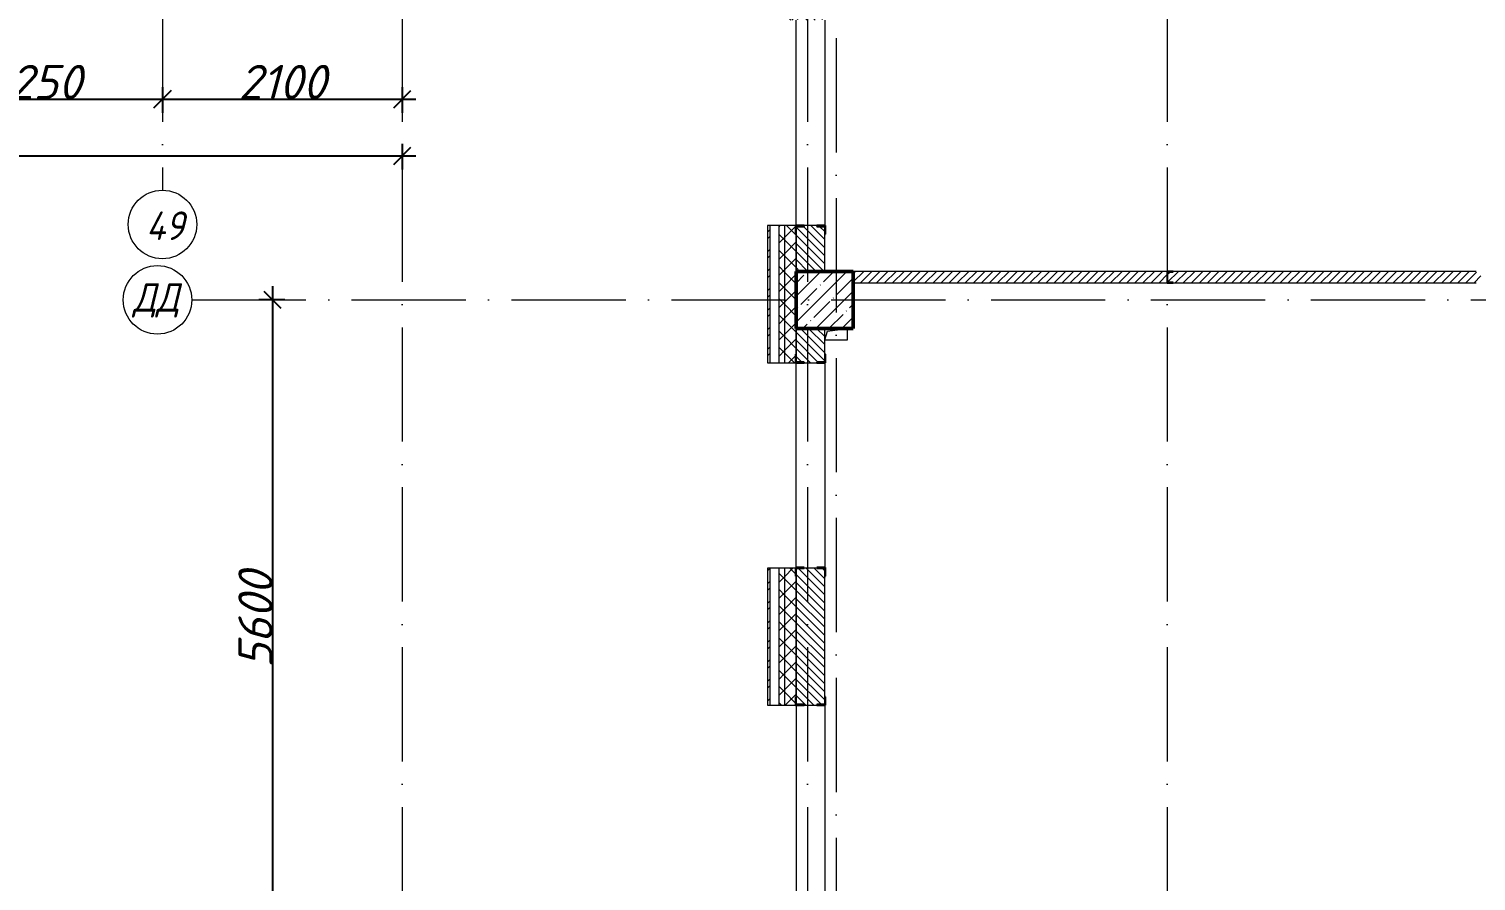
# Model space of a CAD drawing. Header units: millimetres. Extents: x -537608 to 253996, y -217170 to 186033.
# Drawn here: x -110904 to -98231, y 141382 to 148844 of the extents above; entities that cross this region are included whole.
import ezdxf

# ---------------------------------------------------------------- set-up
doc = ezdxf.new("R2010")
doc.units = ezdxf.units.MM
doc.linetypes.add('50_200_ШТРИХ_1Т_ш5_п1_п1_', pattern=[1400, 1000, -200, 0, -200])
for name, color, linetype, lineweight in [('A-____-____-DIMS', 7, 'Continuous', 9), ('A-GENM-____-MCUT', 7, 'Continuous', 25), ('A-GENM-____-OTLN', 7, 'Continuous', 9), ('A-GENM-____-OTLN-1', 7, 'Continuous', 25), ('A-WALL-____-MCUT', 7, 'Continuous', 13), ('A-WALL-____-MCUT-1', 7, 'Continuous', 9), ('A-WALL-____-OTLN', 7, 'Continuous', 9), ('A-WALL-____-PATT-1', 7, 'Continuous', 9), ('A-WALL-FNSH-MCUT-1', 7, 'Continuous', 9), ('S-COLS-____-MCUT', 7, 'Continuous', 50), ('S-COLS-____-OTLN', 7, 'Continuous', 9), ('S-GRID-____-IDEN', 7, 'Continuous', 9), ('S-GRID-____-OTLN-1', 7, '50_200_ШТРИХ_1Т_ш5_п1_п1_', 9)]:
    doc.layers.add(name, color=color, linetype=linetype, lineweight=lineweight)
doc.styles.add('ISOCPEUR_I', font='isocpeui.ttf', dxfattribs={"height": 300})
doc.styles.add('ISOCPEUR_I_9', font='isocpeui.ttf', dxfattribs={"width": 0.9, "height": 250})
doc.dimstyles.new('ISO-2_5_0_9К_БОЛЬШОЙ_ОСИ', dxfattribs={"dimscale": 304.8, "dimtxt": 248.995294, "dimasz": 0.492126, "dimexe": 0.393701, "dimexo": 0, "dimgap": 0, "dimtad": 1, "dimdec": 0, "dimzin": 0, "dimdsep": 46, "dimtxsty": 'ISOCPEUR_I', "dimblk1": 'OBLIQUE', "dimblk2": 'OBLIQUE', "dimsah": 1, "dimcen": 0.09, "dimdle": 0.393701, "dimazin": 0, "dimtfac": 1, "dimtdec": 4, "dimtix": 1, "dimtmove": 0, "dimatfit": 3, "dimfxl": 1, "dimtvp": 1, "dimtolj": 1, "dimtzin": 0, "dimarcsym": 2})
pattern_1 = [(135, (-178684.97, 94540.114), (-35.35534, -35.35534), [])]
pattern_2 = [(45, (-178684.97, 94540.11), (-70.71068, 70.71068), []), (135, (-178684.97, 94540.11), (-70.71068, -70.71068), [])]

# ---------------------------------------------------------------- blocks, each defined once
blk = doc.blocks.new('BSC_Колонна _Прямоугольная - 500х500-V39-АР1_План отверстий 3 этажа в осях 1-64_Ю-ЯЯ')
at = {"layer": 'S-COLS-____-OTLN'}
h = blk.add_hatch(dxfattribs=at)
h.set_pattern_fill('FP_47', color=256, style=0, pattern_type=2)
h.set_pattern_definition([(315, (-51931.04, 74750), (114.04925, 114.04925), []), (315, (-51931.04, 74635.95), (114.04925, 114.04925), [201.613, -40.323, 3.353, -36.97])])
h.paths.add_polyline_path([(-250, 250), (-250, -250), (250, -250), (250, 250)], flags=0)
at = {"layer": 'S-COLS-____-MCUT'}
for p, q in [((250, 250), (-250, 250)), ((-250, 250), (-250, -250)), ((250, -250), (250, 250)), ((-250, -250), (250, -250))]:
    blk.add_line(p, q, dxfattribs=at)
blk = doc.blocks.new('Фахверк_СКБ_Уголок - 250_2700-27497298-АР1_План отверстий 3 этажа в осях 1-64_Ю-ЯЯ')
at = {"layer": 'A-GENM-____-MCUT'}
for p, q in [((200, 181), (125, 181)), ((125, 181), (125, 106)), ((131, 106), (131, 175)), ((131, 175), (200, 175)), ((200, 175), (200, 181)), ((125, 106), (131, 106)), ((131, -6), (125, -6)), ((125, -6), (125, -81)), ((125, -81), (200, -81)), ((131, -75), (131, -6)), ((200, -75), (131, -75)), ((200, -81), (200, -75))]:
    blk.add_line(p, q, dxfattribs=at)
blk = doc.blocks.new('154_Фахверк_СКБ_Швеллер - Тип_100_3380-28543384-АР1_План отверстий 3 этажа в осях 1-64_Ю-ЯЯ')
at = {"layer": 'A-GENM-____-MCUT'}
for p, q in [((175, 50), (125, 50)), ((125, 50), (125, -50)), ((128, 47), (175, 47)), ((128, -47), (128, 47)), ((175, 47), (175, 50)), ((125, -50), (175, -50)), ((175, -47), (128, -47)), ((175, -50), (175, -47))]:
    blk.add_line(p, q, dxfattribs=at)
blk = doc.blocks.new('AR_Отверстие прямоугольное _в плите_ - AR_Отверстие прямоугольное _в плите_-V175-АР1_План отверстий 3 этажа в осях 1-64_Ю-ЯЯ')
at = {"layer": 'A-GENM-____-OTLN'}
for p, q in [((-100, -50), (-75, 25)), ((-75, 25), (100, 50)), ((100, -50), (100, 50)), ((-100, -50), (100, -50))]:
    blk.add_line(p, q, dxfattribs=at)
blk = doc.blocks.new('Ось сетки - Круг_Ø6_00__ISO-2_5_0_9K_-25732049-АР1_План отверстий 3 этажа в осях 1-64_Ю-ЯЯ')
at = {"layer": 'S-GRID-____-IDEN'}
blk.add_circle((0, 0), 3, dxfattribs=at)
blk = doc.blocks.new('_Oblique')
at = {"color": 0, "linetype": 'ByBlock', "lineweight": -2}
blk.add_line((-0.5, -0.5), (0.5, 0.5), dxfattribs=at)
blk = doc.blocks.new('*D938')
at = {"layer": 'A-____-____-DIMS', "color": 0, "lineweight": -2, "transparency": 16777216}
for p, q in [((-111985, 148335), (-111985, 148109)), ((-109735, 148335), (-109735, 148109)), ((-112105, 148229), (-109615, 148229))]:
    blk.add_line(p, q, dxfattribs=at)
at = {"layer": 'Defpoints', "color": 0, "transparency": 16777216}
for p in [(-111985, 148335), (-109735, 148335), (-109735, 148229)]:
    blk.add_point(p, dxfattribs=at)
at = {"layer": 'A-____-____-DIMS', "color": 0, "lineweight": -2, "transparency": 16777216, "xscale": 150, "yscale": 150, "zscale": 150, "rotation": 180}
blk.add_blockref('_Oblique', (-111985, 148229), dxfattribs=at)
at = {"layer": 'A-____-____-DIMS', "color": 0, "lineweight": -2, "transparency": 16777216, "xscale": 150, "yscale": 150, "zscale": 150}
blk.add_blockref('_Oblique', (-109735, 148229), dxfattribs=at)
at = {"layer": 'A-____-____-DIMS', "color": 0, "transparency": 16777216, "insert": (-110860, 148379), "char_height": 300, "width": 758.48, "attachment_point": 5, "style": 'ISOCPEUR_I'}
blk.add_mtext('\\A1;2250', dxfattribs=at)
blk = doc.blocks.new('*D939')
at = {"layer": 'A-____-____-DIMS', "color": 0, "lineweight": -2, "transparency": 16777216}
for p, q in [((-109735, 148335), (-109735, 148109)), ((-107635, 148335), (-107635, 148109)), ((-109855, 148229), (-107515, 148229))]:
    blk.add_line(p, q, dxfattribs=at)
at = {"layer": 'Defpoints', "color": 0, "transparency": 16777216}
for p in [(-109735, 148335), (-107635, 148335), (-107635, 148229)]:
    blk.add_point(p, dxfattribs=at)
at = {"layer": 'A-____-____-DIMS', "color": 0, "lineweight": -2, "transparency": 16777216, "xscale": 150, "yscale": 150, "zscale": 150, "rotation": 180}
blk.add_blockref('_Oblique', (-109735, 148229), dxfattribs=at)
at = {"layer": 'A-____-____-DIMS', "color": 0, "lineweight": -2, "transparency": 16777216, "xscale": 150, "yscale": 150, "zscale": 150}
blk.add_blockref('_Oblique', (-107635, 148229), dxfattribs=at)
at = {"layer": 'A-____-____-DIMS', "color": 0, "transparency": 16777216, "insert": (-108685, 148379), "char_height": 300, "width": 701.02, "attachment_point": 5, "style": 'ISOCPEUR_I'}
blk.add_mtext('\\A1;2100', dxfattribs=at)
blk = doc.blocks.new('*D1005')
at = {"layer": 'A-____-____-DIMS', "color": 0, "lineweight": -2, "transparency": 16777216}
for p, q in [((-181035, 147838), (-181035, 147612)), ((-107635, 147838), (-107635, 147612)), ((-181155, 147732), (-107515, 147732))]:
    blk.add_line(p, q, dxfattribs=at)
at = {"layer": 'Defpoints', "color": 0, "transparency": 16777216}
for p in [(-181035, 147838), (-107635, 147838), (-107635, 147732)]:
    blk.add_point(p, dxfattribs=at)
at = {"layer": 'A-____-____-DIMS', "color": 0, "lineweight": -2, "transparency": 16777216, "xscale": 150, "yscale": 150, "zscale": 150, "rotation": 180}
blk.add_blockref('_Oblique', (-181035, 147732), dxfattribs=at)
at = {"layer": 'A-____-____-DIMS', "color": 0, "lineweight": -2, "transparency": 16777216, "xscale": 150, "yscale": 150, "zscale": 150}
blk.add_blockref('_Oblique', (-107635, 147732), dxfattribs=at)
at = {"layer": 'A-____-____-DIMS', "color": 0, "transparency": 16777216, "insert": (-144335, 147884), "char_height": 300, "width": 971.08, "attachment_point": 5, "style": 'ISOCPEUR_I'}
blk.add_mtext('\\A1;73400', dxfattribs=at)
blk = doc.blocks.new('*D1060')
at = {"layer": 'A-____-____-DIMS', "color": 0, "lineweight": -2, "transparency": 16777216}
for p, q in [((-108770, 146591), (-108770, 140751)), ((-108664, 146471), (-108890, 146471)), ((-108664, 140871), (-108890, 140871))]:
    blk.add_line(p, q, dxfattribs=at)
at = {"layer": 'Defpoints', "color": 0, "transparency": 16777216}
for p in [(-108664, 146471), (-108770, 140871), (-108664, 140871)]:
    blk.add_point(p, dxfattribs=at)
at = {"layer": 'A-____-____-DIMS', "color": 0, "lineweight": -2, "transparency": 16777216, "xscale": 150, "yscale": 150, "zscale": 150}
for p, rotation in [((-108770, 146471), 90), ((-108770, 140871), 270)]:
    blk.add_blockref('_Oblique', p, dxfattribs=dict(at, rotation=rotation))
at = {"layer": 'A-____-____-DIMS', "color": 0, "transparency": 16777216, "insert": (-108920, 143671), "char_height": 300, "width": 758.48, "attachment_point": 5, "rotation": 90, "style": 'ISOCPEUR_I'}
blk.add_mtext('\\A1;5600', dxfattribs=at)

msp = doc.modelspace()

# ---------------------------------------------------------------- hatches: boundary and pattern name
at = {"layer": 'A-WALL-____-PATT-1'}
h = msp.add_hatch(dxfattribs=at)
h.set_pattern_fill('FP_4', color=256, style=0, pattern_type=2)
h.set_pattern_definition(pattern_2)
h.paths.add_polyline_path([(-104284.9702, 137471.1558), (-104284.9702, 138121.1558), (-104334.9702, 138121.1558), (-104334.9702, 137471.1558)], flags=0)
h.paths.add_polyline_path([(-104334.9702, 139921.1558), (-104284.9702, 139921.1558), (-104284.9702, 141121.1558), (-104334.9702, 141121.1558), (-104334.9702, 140462.1708)], flags=0)
h.paths.add_polyline_path([(-104334.9702, 142921.1558), (-104284.9702, 142921.1558), (-104284.9702, 144121.1558), (-104334.9702, 144121.1558), (-104334.9702, 143691.141)], flags=0)
h.paths.add_polyline_path([(-104334.9702, 145921.1558), (-104284.9702, 145921.1558), (-104284.9702, 147121.1558), (-104334.9702, 147121.1558), (-104334.9702, 146112.8687)], flags=0)
h.paths.add_polyline_path([(-104284.9702, 148921.1558), (-104284.9702, 149721.1558), (-104334.9702, 149721.1558), (-104334.9702, 148921.1558)], flags=0)
h = msp.add_hatch(dxfattribs=at)
h.set_pattern_fill('FP_4', color=256, style=0, pattern_type=2)
h.set_pattern_definition(pattern_2)
h.paths.add_polyline_path([(-104284.9702, 137471.1558), (-104184.9702, 137471.1558), (-104184.9702, 138046.1558), (-104190.9702, 138046.1558), (-104190.9702, 138121.1558), (-104284.9702, 138121.1558), (-104284.9702, 137521.1558)], flags=0)
h.paths.add_polyline_path([(-104190.9702, 139921.1558), (-104190.9702, 139996.1558), (-104184.9702, 139996.1558), (-104184.9702, 141046.1558), (-104190.9702, 141046.1558), (-104190.9702, 141121.1558), (-104284.9702, 141121.1558), (-104284.9702, 139921.1558)], flags=0)
h.paths.add_polyline_path([(-104190.9702, 142921.1558), (-104190.9702, 142996.1558), (-104184.9702, 142996.1558), (-104184.9702, 144052.1558), (-104190.9702, 144052.1558), (-104190.9702, 144121.1558), (-104284.9702, 144121.1558), (-104284.9702, 142921.1558)], flags=0)
h.paths.add_polyline_path([(-104190.9702, 145921.1558), (-104190.9702, 145996.1558), (-104184.9702, 145996.1558), (-104184.9702, 147046.1558), (-104190.9702, 147046.1558), (-104190.9702, 147121.1558), (-104284.9702, 147121.1558), (-104284.9702, 145921.1558)], flags=0)
h.paths.add_polyline_path([(-104190.9702, 148921.1558), (-104190.9702, 148996.1558), (-104184.9702, 148996.1558), (-104184.9702, 149721.1558), (-104284.9702, 149721.1558), (-104284.9702, 148921.1558)], flags=0)
h = msp.add_hatch(dxfattribs=at)
h.set_pattern_fill('FP_6', color=256, style=0, pattern_type=2)
h.set_pattern_definition([(45, (-178684.97, 94540.11), (-85.53659, 85.53659), []), (45, (-178627.95, 94540.11), (-85.53659, 85.53659), [])])
h.paths.add_polyline_path([(-104414.9702, 137641.1558), (-104414.9702, 138121.1558), (-104434.9702, 138121.1558), (-104434.9702, 137641.1558)], flags=0)
h.paths.add_polyline_path([(-104434.9702, 139921.1558), (-104414.9702, 139921.1558), (-104414.9702, 141121.1558), (-104434.9702, 141121.1558), (-104434.9702, 140462.1708)], flags=0)
h.paths.add_polyline_path([(-104414.9702, 142921.1558), (-104414.9702, 144121.1558), (-104434.9702, 144121.1558), (-104434.9702, 142921.1558)], flags=0)
h.paths.add_polyline_path([(-104414.9702, 145921.1558), (-104414.9702, 147121.1558), (-104434.9702, 147121.1558), (-104434.9702, 145921.1558)], flags=0)
h.paths.add_polyline_path([(-104414.9702, 148921.1558), (-104414.9702, 149481.1558), (-104434.9702, 149481.1558), (-104434.9702, 148921.1558)], flags=0)
h = msp.add_hatch(dxfattribs=at)
h.set_pattern_fill('FP_9', color=256, style=0, pattern_type=2)
h.set_pattern_definition(pattern_1)
h.paths.add_polyline_path([(-103934.9702, 146721.1558), (-103934.9702, 147115.1558), (-104003.9702, 147115.1558), (-104003.9702, 147121.1558), (-104115.9702, 147121.1558), (-104115.9702, 147115.1558), (-104184.9702, 147115.1558), (-104184.9702, 146721.1558)], flags=0)
h.paths.add_polyline_path([(-104115.9702, 148921.1558), (-104003.9702, 148921.1558), (-104003.9702, 148927.1558), (-103934.9702, 148927.1558), (-103934.9702, 149171.1558), (-104184.9702, 149171.1558), (-104184.9702, 148927.1558), (-104115.9702, 148927.1558)], flags=0)
h = msp.add_hatch(dxfattribs=at)
h.set_pattern_fill('FP_8', color=256, style=0, pattern_type=2)
h.set_pattern_definition([(45, (-178684.97, 94540.114), (-35.35534, 35.35534), [])])
h.paths.add_polyline_path([(-96784.9702, 146621.1558), (-96784.9702, 146721.1558), (-96988.9702, 146721.1558), (-96988.9702, 146713.5558), (-97030.4702, 146713.5558), (-97030.4702, 146628.7558), (-96988.9702, 146628.7558), (-96988.9702, 146621.1558)], flags=0)
h.paths.add_polyline_path([(-98230.9702, 146621.1558), (-98230.9702, 146628.7558), (-98189.4702, 146628.7558), (-98189.4702, 146713.5558), (-98230.9702, 146713.5558), (-98230.9702, 146721.1558), (-100884.9702, 146721.1558), (-100884.9702, 146718.1558), (-100931.9702, 146718.1558), (-100931.9702, 146624.1558), (-100884.9702, 146624.1558), (-100884.9702, 146621.1558)], flags=0)
h.paths.add_polyline_path([(-100934.9702, 146621.1558), (-100934.9702, 146721.1558), (-103684.9702, 146721.1558), (-103684.9702, 146621.1558), (-102698.0318, 146621.1558)], flags=0)
h = msp.add_hatch(dxfattribs=at)
h.set_pattern_fill('FP_9', color=256, style=0, pattern_type=2)
h.set_pattern_definition(pattern_1)
h.paths.add_polyline_path([(-104115.9702, 140971.1558), (-103934.9702, 140971.1558), (-103934.9702, 141115.1558), (-104003.9702, 141115.1558), (-104003.9702, 141121.1558), (-104115.9702, 141121.1558), (-104115.9702, 141115.1558), (-104184.9702, 141115.1558), (-104184.9702, 140971.1558)], flags=0)
h.paths.add_polyline_path([(-104003.9702, 142921.1558), (-104003.9702, 142927.1558), (-103934.9702, 142927.1558), (-103934.9702, 144121.1558), (-104184.9702, 144121.1558), (-104184.9702, 142927.1558), (-104115.9702, 142927.1558), (-104115.9702, 142921.1558)], flags=0)
h.paths.add_polyline_path([(-104003.9702, 145921.1558), (-104003.9702, 145927.1558), (-103934.9702, 145927.1558), (-103934.9702, 146221.1558), (-104184.9702, 146221.1558), (-104184.9702, 145927.1558), (-104115.9702, 145927.1558), (-104115.9702, 145921.1558)], flags=0)

# ---------------------------------------------------------------- linework, layer by layer
at = {"layer": 'A-WALL-____-MCUT'}
for p, q in [((-104414.9702, 147121.1558), (-104414.9702, 145921.1558)), ((-104190.9702, 147121.1558), (-104414.9702, 147121.1558)), ((-104003.9702, 147121.1558), (-104115.9702, 147121.1558)), ((-103934.9702, 146721.1558), (-103934.9702, 147046.1558)), ((-103934.9702, 145996.1558), (-103934.9702, 146221.1558)), ((-104414.9702, 145921.1558), (-104190.9702, 145921.1558)), ((-104115.9702, 145921.1558), (-104003.9702, 145921.1558)), ((-104414.9702, 144121.1558), (-104414.9702, 142921.1558)), ((-104190.9702, 144121.1558), (-104414.9702, 144121.1558)), ((-104003.9702, 144121.1558), (-104115.9702, 144121.1558)), ((-103934.9702, 142996.1558), (-103934.9702, 144052.1558)), ((-104414.9702, 142921.1558), (-104190.9702, 142921.1558)), ((-104115.9702, 142921.1558), (-104003.9702, 142921.1558))]:
    msp.add_line(p, q, dxfattribs=at)
at = {"layer": 'A-WALL-____-MCUT-1'}
for p, q in [((-104334.9702, 145921.1558), (-104334.9702, 147121.1558)), ((-104284.9702, 145921.1558), (-104284.9702, 147121.1558)), ((-104184.9702, 147046.1558), (-104184.9702, 146721.1558)), ((-104184.9702, 146721.1558), (-104184.9702, 147046.1558)), ((-104184.9702, 145996.1558), (-104184.9702, 146221.1558)), ((-104184.9702, 146221.1558), (-104184.9702, 145996.1558)), ((-104334.9702, 142921.1558), (-104334.9702, 144121.1558)), ((-104284.9702, 142921.1558), (-104284.9702, 144121.1558)), ((-104184.9702, 142996.1558), (-104184.9702, 144052.1558)), ((-104184.9702, 144052.1558), (-104184.9702, 142996.1558))]:
    msp.add_line(p, q, dxfattribs=at)
at = {"layer": 'A-WALL-____-OTLN'}
for p, q in [((-104184.9702, 147121.1558), (-104184.9702, 148921.1558)), ((-103934.9702, 148921.1558), (-103934.9702, 147121.1558)), ((-104184.9702, 144127.1558), (-104184.9702, 145921.1558)), ((-103934.9702, 145921.1558), (-103934.9702, 144127.1558)), ((-104184.9702, 142921.1558), (-104184.9702, 141121.1558)), ((-103934.9702, 142921.1558), (-103934.9702, 141121.1558))]:
    msp.add_line(p, q, dxfattribs=at)
at = {"layer": 'A-WALL-FNSH-MCUT-1'}
for p, q in [((-104414.9702, 147121.1558), (-104434.9702, 147121.1558)), ((-104434.9702, 147121.1558), (-104434.9702, 145921.1558)), ((-100934.9702, 146721.1558), (-103684.9702, 146721.1558)), ((-98230.9702, 146721.1558), (-100884.9702, 146721.1558)), ((-103684.9702, 146621.1558), (-100934.9702, 146621.1558)), ((-100884.9702, 146621.1558), (-98230.9702, 146621.1558)), ((-104434.9702, 145921.1558), (-104414.9702, 145921.1558)), ((-104414.9702, 145921.1558), (-104414.9702, 145921.1558)), ((-104414.9702, 144121.1558), (-104434.9702, 144121.1558)), ((-104434.9702, 144121.1558), (-104434.9702, 142921.1558)), ((-104434.9702, 142921.1558), (-104414.9702, 142921.1558)), ((-104414.9702, 142921.1558), (-104414.9702, 142921.1558))]:
    msp.add_line(p, q, dxfattribs=at)
at = {"layer": 'S-GRID-____-OTLN-1'}
for p, q in [((-109734.9702, 185432.9652), (-109734.9702, 147431.7016)), ((-107634.9702, 185432.9652), (-107634.9702, 134521.1558)), ((-104084.9702, 185432.9652), (-104084.9702, 134811.339)), ((-100934.9702, 185432.9652), (-100934.9702, 134521.1558)), ((-103834.9702, 185164.7688), (-103834.9702, 134521.1558)), ((-109478.4703, 146471.1558), (-74610.5636, 146471.1558))]:
    msp.add_line(p, q, dxfattribs=at)

# ---------------------------------------------------------------- block references
at = {"layer": 'A-GENM-____-OTLN'}
msp.add_blockref('AR_Отверстие прямоугольное _в плите_ - AR_Отверстие прямоугольное _в плите_-V175-АР1_План отверстий 3 этажа в осях 1-64_Ю-ЯЯ', (-103834.9702, 146171.1558), dxfattribs=at)
at = {"layer": 'A-GENM-____-OTLN-1'}
for p, rotation in [((-104109.9702, 147246.1558), 269.9999999999999), ((-104009.9702, 145796.1558), 89.99999999999991), ((-104109.9702, 144252.1558), 269.9999999999999), ((-104009.9702, 142796.1558), 89.99999999999991)]:
    msp.add_blockref('Фахверк_СКБ_Уголок - 250_2700-27497298-АР1_План отверстий 3 этажа в осях 1-64_Ю-ЯЯ', p, dxfattribs=dict(at, rotation=rotation))
msp.add_blockref('154_Фахверк_СКБ_Швеллер - Тип_100_3380-28543384-АР1_План отверстий 3 этажа в осях 1-64_Ю-ЯЯ', (-101059.9702, 146671.1558), dxfattribs=at)
at = {"layer": 'S-COLS-____-OTLN', "rotation": 89.9999999999999}
msp.add_blockref('BSC_Колонна _Прямоугольная - 500х500-V39-АР1_План отверстий 3 этажа в осях 1-64_Ю-ЯЯ', (-103934.9702, 146471.1558), dxfattribs=at)
at = {"layer": 'S-GRID-____-IDEN', "xscale": 99.99999999999993, "yscale": 99.99999999999993, "zscale": 99.99999999999993}
for p, rotation in [((-109734.9702, 147131.7016), 180), ((-109778.4703, 146471.1558), 269.9999999999995)]:
    msp.add_blockref('Ось сетки - Круг_Ø6_00__ISO-2_5_0_9K_-25732049-АР1_План отверстий 3 этажа в осях 1-64_Ю-ЯЯ', p, dxfattribs=dict(at, rotation=rotation))

# ---------------------------------------------------------------- texts
at = {"layer": 'S-GRID-____-IDEN', "char_height": 250, "attachment_point": 1, "style": 'ISOCPEUR_I_9'}
for s, insert, width in [('49', (-109878.3419, 147245.6353), 425.696062), ('ДД', (-109992.5498, 146617.7883), 505.063125)]:
    msp.add_mtext(s, dxfattribs=dict(at, insert=insert, width=width))

# ---------------------------------------------------------------- dimensions: what is measured, and where the dimension line sits
at = {"layer": 'A-____-____-DIMS'}
for base, p1, p2, override, picture, middle in [((-109734.9702, 148228.5809), (-111984.9702, 148334.6469), (-109734.9702, 148334.6469), {"dimpost": '<>', "dimfxl": 2250}, '*D938', (-110859.9702, 148378.5809)), ((-107634.9702, 148228.5809), (-109734.9702, 148334.6469), (-107634.9702, 148334.6469), {"dimpost": '<>', "dimfxl": 2100}, '*D939', (-108684.9702, 148378.5809)), ((-107634.9702, 147731.7806), (-181034.9702, 147837.8466), (-107634.9702, 147837.8466), {"dimpost": '<>', "dimfxl": 73400}, '*D1005', (-144334.9702, 147883.7124))]:
    dim = msp.add_linear_dim(base=base, p1=p1, p2=p2, dimstyle='ISO-2_5_0_9К_БОЛЬШОЙ_ОСИ', override=override, dxfattribs=at)
    dim.commit()
    dim.dimension.update_dxf_attribs({"geometry": picture, "text_midpoint": middle})
dim = msp.add_linear_dim(base=(-108769.6086, 140871.1558), p1=(-108663.5426, 146471.1558), p2=(-108663.5426, 140871.1558), angle=90, dimstyle='ISO-2_5_0_9К_БОЛЬШОЙ_ОСИ', override={"dimpost": '<>', "dimfxl": 5600}, dxfattribs=at)
dim.commit()
dim.dimension.update_dxf_attribs({"geometry": '*D1060', "text_midpoint": (-108919.6086, 143671.1558)})

doc.saveas('drawing.dxf')
